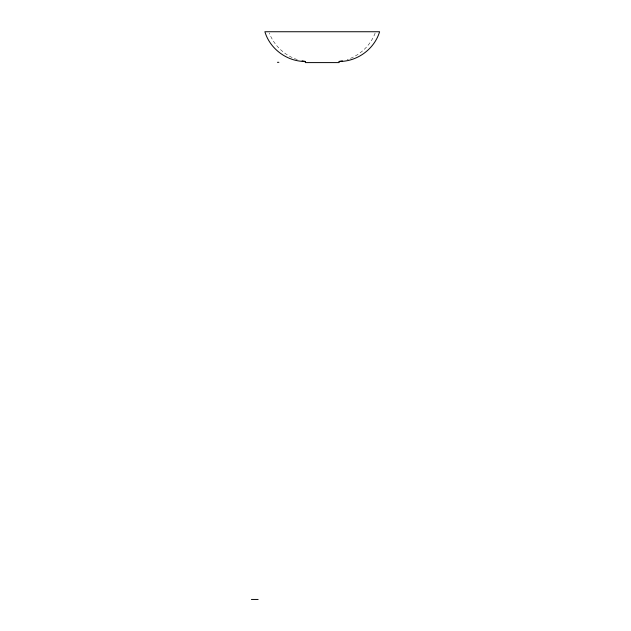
<?xml version="1.0" encoding="UTF-8"?>
<svg xmlns="http://www.w3.org/2000/svg" width="631" height="631" viewBox="0 0 631 631"><rect width="100%" height="100%" fill="white"/><g stroke="black" fill="none" stroke-linecap="round" stroke-linejoin="round"><path stroke-width="0.47" stroke-dasharray="3.15 2.37" d="M375.137 33.088C370.444 45.542 359.82 55.457 347.2 59.59M297.272 59.59C284.66 55.457 274.028 45.542 269.334 33.088"/><path stroke-width="0.95" d="M302.091 60.852L305.357 61.452L305.301 62.595L339.178 62.595L339.115 61.452L342.381 60.852M339.115 61.452C357.193 61.664 374.42 49.076 379.602 31.739L264.878 31.739C270.052 49.076 287.279 61.664 305.357 61.452M277.427 62.311L278.886 62.311M251.398 599.45L258.126 599.45"/></g></svg>
